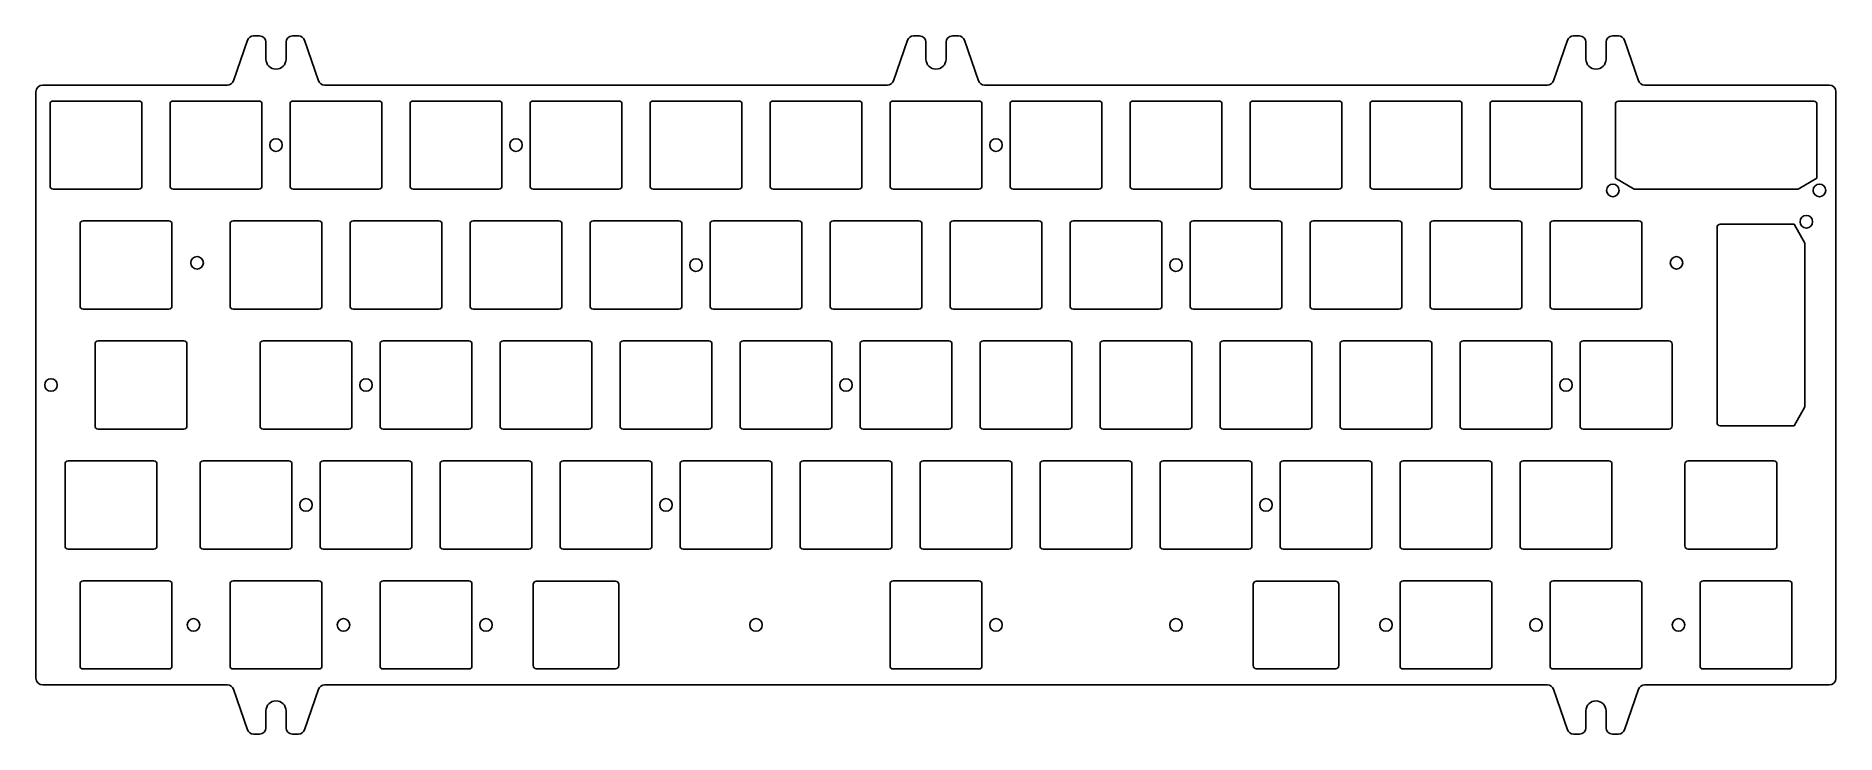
# Model space of a CAD drawing. Header units: millimetres. Extents: x -10 to 276, y -94 to 17.
import ezdxf

# ---------------------------------------------------------------- set-up
doc = ezdxf.new("R2010")
doc.units = ezdxf.units.MM
doc.layers.get('0').update_dxf_attribs({"linetype": 'CONTINUOUS'})
doc.layers.add('BLACK', color=7, linetype='CONTINUOUS')
doc.layers.add('Edge.Cuts', color=53, linetype='CONTINUOUS')

msp = doc.modelspace()

# ---------------------------------------------------------------- linework, layer by layer
for points in [[(241.2, 6.475), (241.2, -5.243), (244.2, -6.975), (270.2, -6.975), (273.2, -5.243), (273.2, 6.475, 0.4142135624), (272.7, 6.975), (241.7, 6.975, 0.4142123908)], [(257.34375, -44.075), (257.34375, -13.075, -0.4142135624), (257.84375, -12.575), (269.56175, -12.575), (271.29375, -15.575), (271.29375, -41.575), (269.56175, -44.575), (257.84375, -44.575, -0.4142123908)], [(235.59375, -31.6), (235.59375, -44.6, 0.4142123908), (236.09375, -45.1), (249.69375, -45.1, 0.4142135624), (250.19375, -44.6), (250.19375, -31.6, 0.4142135624), (249.69375, -31.1), (236.09375, -31.1, 0.4142123908)], [(-4.91875, -50.65), (-4.91875, -63.65, 0.4142123908), (-4.41875, -64.15), (9.18125, -64.15, 0.4142135624), (9.68125, -63.65), (9.68125, -50.65, 0.4142135624), (9.18125, -50.15), (-4.41875, -50.15, 0.4142123908)], [(16.5125, -50.65), (16.5125, -63.65, 0.4142123908), (17.0125, -64.15), (30.6125, -64.15, 0.4142135624), (31.1125, -63.65), (31.1125, -50.65, 0.4142135624), (30.6125, -50.15), (17.0125, -50.15, 0.4142123908)]]:
    msp.add_lwpolyline(points, format="xyb", close=True)
for centre in [(240.8, -7.2), (273.6, -7.2), (271.51875, -12.175), (233.3625, -38.1), (33.3375, -57.15)]:
    msp.add_circle(centre, 1)
at = {"layer": 'BLACK', "linetype": 'Continuous'}
for p, q in [((25.975, 17.325524), (24.9871, 17.325524)), ((31.175, 17.3255), (31.175, 17.325524)), ((32.1629, 17.325524), (31.175, 17.325524)), ((130.75, 17.325524), (129.7621, 17.325524)), ((135.95, 17.3255), (135.95, 17.325524)), ((136.9379, 17.325524), (135.95, 17.325524)), ((235.525, 17.325524), (234.5371, 17.325524)), ((240.725, 17.3255), (240.725, 17.325524)), ((241.7129, 17.325524), (240.725, 17.325524)), ((24.042081, 16.6526), (21.807912, 10.197902)), ((26.975, 13.662524), (26.975, 16.332428)), ((30.175, 16.3255), (30.175, 13.662524)), ((33.107916, 16.652599), (33.107919, 16.6526)), ((35.338886, 10.207154), (33.107919, 16.6526)), ((128.817081, 16.6526), (126.582912, 10.197902)), ((131.75, 13.662524), (131.75, 16.332428)), ((134.95, 16.3255), (134.95, 13.662524)), ((137.882916, 16.652599), (137.882919, 16.6526)), ((140.113886, 10.207154), (137.882919, 16.6526)), ((233.592081, 16.6526), (231.357912, 10.197902)), ((236.525, 13.662524), (236.525, 16.332428)), ((239.725, 16.3255), (239.725, 13.662524)), ((242.657916, 16.652599), (242.657919, 16.6526)), ((244.888886, 10.207154), (242.657919, 16.6526)), ((20.856736, 9.525), (-8.450001, 9.525)), ((125.631736, 9.525), (36.2871, 9.525)), ((230.406736, 9.525), (141.0621, 9.525)), ((275.15, 9.525), (245.8371, 9.525)), ((-9.525, 8.450001), (-9.525, -84.650001)), ((-7.3, 6.499999), (-7.3, -6.499999)), ((6.8, 7), (-6.799999, 7)), ((7.3, -6.5), (7.3, 6.5)), ((11.75, 6.5), (11.75, -6.5)), ((25.85, 7), (12.25, 7)), ((26.35, -6.5), (26.35, 6.5)), ((30.8, 6.5), (30.8, -6.5)), ((44.9, 7), (31.3, 7)), ((45.4, -6.5), (45.4, 6.5)), ((49.85, 6.5), (49.85, -6.5)), ((63.95, 7), (50.35, 7)), ((64.45, -6.5), (64.45, 6.5)), ((68.9, 6.5), (68.9, -6.5)), ((83, 7), (69.4, 7)), ((83.5, -6.5), (83.5, 6.5)), ((87.95, 6.5), (87.95, -6.5)), ((102.05, 7), (88.45, 7)), ((102.55, -6.5), (102.55, 6.5)), ((107, 6.5), (107, -6.5)), ((121.1, 7), (107.5, 7)), ((121.6, -6.5), (121.6, 6.5)), ((126.05, 6.5), (126.05, -6.5)), ((140.15, 7), (126.55, 7)), ((140.65, -6.5), (140.65, 6.5)), ((145.1, 6.5), (145.1, -6.5)), ((159.2, 7), (145.6, 7)), ((159.7, -6.5), (159.7, 6.5)), ((164.15, 6.5), (164.15, -6.5)), ((178.25, 7), (164.65, 7)), ((178.75, -6.5), (178.75, 6.5)), ((183.2, 6.5), (183.2, -6.5)), ((197.3, 7), (183.7, 7)), ((197.8, -6.5), (197.8, 6.5)), ((202.25, 6.5), (202.25, -6.5)), ((216.35, 7), (202.75, 7)), ((216.85, -6.5), (216.85, 6.5)), ((221.3, 6.5), (221.3, -6.5)), ((235.4, 7), (221.8, 7)), ((235.9, -6.5), (235.9, 6.5)), ((276.225, -84.65), (276.225, 8.45)), ((-6.799999, -7), (6.8, -7)), ((12.25, -7), (25.85, -7)), ((31.3, -7), (44.9, -7)), ((50.35, -7), (63.95, -7)), ((69.4, -7), (83, -7)), ((88.45, -7), (102.05, -7)), ((107.5, -7), (121.1, -7)), ((126.55, -7), (140.15, -7)), ((145.6, -7), (159.2, -7)), ((164.65, -7), (178.25, -7)), ((183.7, -7), (197.3, -7)), ((202.75, -7), (216.35, -7)), ((221.8, -7), (235.4, -7)), ((-2.5375, -12.550001), (-2.5375, -25.549999)), ((11.5625, -12.05), (-2.037499, -12.05)), ((12.0625, -25.55), (12.0625, -12.55)), ((21.275, -12.55), (21.275, -25.55)), ((35.375, -12.05), (21.775, -12.05)), ((35.875, -25.55), (35.875, -12.55)), ((40.325, -12.55), (40.325, -25.55)), ((54.425, -12.05), (40.825, -12.05)), ((54.925, -25.55), (54.925, -12.55)), ((59.375, -12.55), (59.375, -25.55)), ((73.475, -12.05), (59.875, -12.05)), ((73.975, -25.55), (73.975, -12.55)), ((78.425, -12.55), (78.425, -25.55)), ((92.525, -12.05), (78.925, -12.05)), ((93.025, -25.55), (93.025, -12.55)), ((97.475, -12.55), (97.475, -25.55)), ((111.575, -12.05), (97.975, -12.05)), ((112.075, -25.55), (112.075, -12.55)), ((116.525, -12.55), (116.525, -25.55)), ((130.625, -12.05), (117.025, -12.05)), ((131.125, -25.55), (131.125, -12.55)), ((135.575, -12.55), (135.575, -25.55)), ((149.675, -12.05), (136.075, -12.05)), ((150.175, -25.55), (150.175, -12.55)), ((154.625, -12.55), (154.625, -25.55)), ((168.725, -12.05), (155.125, -12.05)), ((169.225, -25.55), (169.225, -12.55)), ((173.675, -12.55), (173.675, -25.55)), ((187.775, -12.05), (174.175, -12.05)), ((188.275, -25.55), (188.275, -12.55)), ((192.725, -12.55), (192.725, -25.55)), ((206.825, -12.05), (193.225, -12.05)), ((207.325, -25.55), (207.325, -12.55)), ((211.775, -12.55), (211.775, -25.55)), ((225.875, -12.05), (212.275, -12.05)), ((226.375, -25.55), (226.375, -12.55)), ((230.825, -12.55), (230.825, -25.55)), ((244.925, -12.05), (231.325, -12.05)), ((245.425, -25.55), (245.425, -12.55)), ((-2.037499, -26.05), (11.5625, -26.05)), ((21.775, -26.05), (35.375, -26.05)), ((40.825, -26.05), (54.425, -26.05)), ((59.875, -26.05), (73.475, -26.05)), ((78.925, -26.05), (92.525, -26.05)), ((97.975, -26.05), (111.575, -26.05)), ((117.025, -26.05), (130.625, -26.05)), ((136.075, -26.05), (149.675, -26.05)), ((155.125, -26.05), (168.725, -26.05)), ((174.175, -26.05), (187.775, -26.05)), ((193.225, -26.05), (206.825, -26.05)), ((212.275, -26.05), (225.875, -26.05)), ((231.325, -26.05), (244.925, -26.05)), ((13.94375, -31.1), (0.343751, -31.1)), ((40.1375, -31.1), (26.5375, -31.1)), ((59.1875, -31.1), (45.5875, -31.1)), ((78.2375, -31.1), (64.6375, -31.1)), ((97.2875, -31.1), (83.6875, -31.1)), ((116.3375, -31.1), (102.7375, -31.1)), ((135.3875, -31.1), (121.7875, -31.1)), ((154.4375, -31.1), (140.8375, -31.1)), ((173.4875, -31.1), (159.8875, -31.1)), ((192.5375, -31.1), (178.9375, -31.1)), ((211.5875, -31.1), (197.9875, -31.1)), ((230.6375, -31.1), (217.0375, -31.1)), ((-0.15625, -31.6), (-0.15625, -44.6)), ((14.44375, -44.6), (14.44375, -31.6)), ((26.0375, -31.6), (26.0375, -44.6)), ((40.6375, -44.6), (40.6375, -31.6)), ((45.0875, -31.6), (45.0875, -44.6)), ((59.6875, -44.6), (59.6875, -31.6)), ((64.1375, -31.6), (64.1375, -44.6)), ((78.7375, -44.6), (78.7375, -31.6)), ((83.1875, -31.6), (83.1875, -44.6)), ((97.7875, -44.6), (97.7875, -31.6)), ((102.2375, -31.6), (102.2375, -44.6)), ((116.8375, -44.6), (116.8375, -31.6)), ((121.2875, -31.6), (121.2875, -44.6)), ((135.8875, -44.6), (135.8875, -31.6)), ((140.3375, -31.6), (140.3375, -44.6)), ((154.9375, -44.6), (154.9375, -31.6)), ((159.3875, -31.6), (159.3875, -44.6)), ((173.9875, -44.6), (173.9875, -31.6)), ((178.4375, -31.6), (178.4375, -44.6)), ((193.0375, -44.6), (193.0375, -31.6)), ((197.4875, -31.6), (197.4875, -44.6)), ((212.0875, -44.6), (212.0875, -31.6)), ((216.5375, -31.6), (216.5375, -44.6)), ((231.1375, -44.6), (231.1375, -31.6)), ((0.343751, -45.1), (13.94375, -45.1)), ((26.5375, -45.1), (40.1375, -45.1)), ((45.5875, -45.1), (59.1875, -45.1)), ((64.6375, -45.1), (78.2375, -45.1)), ((83.6875, -45.1), (97.2875, -45.1)), ((102.7375, -45.1), (116.3375, -45.1)), ((121.7875, -45.1), (135.3875, -45.1)), ((140.8375, -45.1), (154.4375, -45.1)), ((159.8875, -45.1), (173.4875, -45.1)), ((178.9375, -45.1), (192.5375, -45.1)), ((197.9875, -45.1), (211.5875, -45.1)), ((217.0375, -45.1), (230.6375, -45.1)), ((35.5625, -50.65), (35.5625, -63.65)), ((49.6625, -50.15), (36.0625, -50.15)), ((50.1625, -63.65), (50.1625, -50.65)), ((54.6125, -50.65), (54.6125, -63.65)), ((68.7125, -50.15), (55.1125, -50.15)), ((69.2125, -63.65), (69.2125, -50.65)), ((73.6625, -50.65), (73.6625, -63.65)), ((87.7625, -50.15), (74.1625, -50.15)), ((88.2625, -63.65), (88.2625, -50.65)), ((92.7125, -50.65), (92.7125, -63.65)), ((106.8125, -50.15), (93.2125, -50.15)), ((107.3125, -63.65), (107.3125, -50.65)), ((111.7625, -50.65), (111.7625, -63.65)), ((125.8625, -50.15), (112.2625, -50.15)), ((126.3625, -63.65), (126.3625, -50.65)), ((130.8125, -50.65), (130.8125, -63.65)), ((144.9125, -50.15), (131.3125, -50.15)), ((145.4125, -63.65), (145.4125, -50.65)), ((149.8625, -50.65), (149.8625, -63.65)), ((163.9625, -50.15), (150.3625, -50.15)), ((164.4625, -63.65), (164.4625, -50.65)), ((168.9125, -50.65), (168.9125, -63.65)), ((183.0125, -50.15), (169.4125, -50.15)), ((183.5125, -63.65), (183.5125, -50.65)), ((187.9625, -50.65), (187.9625, -63.65)), ((202.0625, -50.15), (188.4625, -50.15)), ((202.5625, -63.65), (202.5625, -50.65)), ((207.0125, -50.65), (207.0125, -63.65)), ((221.1125, -50.15), (207.5125, -50.15)), ((221.6125, -63.65), (221.6125, -50.65)), ((226.0625, -50.652003), (226.0625, -63.652051)), ((240.162412, -50.152051), (226.5625, -50.152051)), ((240.6625, -63.651903), (240.6625, -50.644041)), ((252.253712, -50.652003), (252.253712, -63.652003)), ((266.353712, -50.152003), (252.753712, -50.152003)), ((266.853712, -63.652003), (266.853712, -50.652003)), ((36.0625, -64.15), (49.6625, -64.15)), ((55.1125, -64.15), (68.7125, -64.15)), ((74.1625, -64.15), (87.7625, -64.15)), ((93.2125, -64.15), (106.8125, -64.15)), ((112.2625, -64.15), (125.8625, -64.15)), ((131.3125, -64.15), (144.9125, -64.15)), ((150.3625, -64.15), (163.9625, -64.15)), ((169.4125, -64.15), (183.0125, -64.15)), ((188.4625, -64.15), (202.0625, -64.15)), ((207.5125, -64.15), (221.1125, -64.15)), ((226.562512, -64.152051), (240.168657, -64.152051)), ((252.753712, -64.152003), (266.353712, -64.152003)), ((-8.450001, -85.725), (20.8629, -85.725)), ((36.293424, -85.725), (230.4129, -85.725)), ((245.843424, -85.725), (275.15, -85.725)), ((21.811114, -86.407154), (24.042081, -92.8526)), ((33.107919, -92.8526), (35.342088, -86.397902)), ((231.361114, -86.407154), (233.592081, -92.8526)), ((242.657919, -92.8526), (244.892088, -86.397902)), ((26.975, -92.5255), (26.975, -89.86252)), ((30.175, -89.86252), (30.175, -92.532282)), ((236.525, -92.5255), (236.525, -89.857441)), ((239.725, -89.867559), (239.725, -92.532282)), ((24.042084, -92.852599), (24.042081, -92.8526)), ((24.9871, -93.525524), (25.975, -93.525524)), ((25.975, -93.5255), (25.975, -93.525524)), ((31.175, -93.525524), (32.1629, -93.525524)), ((233.592084, -92.852599), (233.592081, -92.8526)), ((234.5371, -93.525524), (235.525, -93.525524)), ((235.525, -93.5255), (235.525, -93.525524)), ((240.725, -93.525524), (241.7129, -93.525524))]:
    msp.add_line(p, q, dxfattribs=at)
at = {"layer": 'BLACK'}
for centre in [(28.575, 0), (66.675, 0), (142.875, 0), (16.04875, -18.7), (95.25, -19.05), (171.45, -19.05), (250.9012, -18.7), (-7.14375, -38.1), (42.8625, -38.1), (119.0625, -38.1), (90.4875, -57.15), (185.7375, -57.15)]:
    msp.add_circle(centre, 1, dxfattribs=at)
for centre, radius, start, end in [((24.9871, 16.3255), 1.000028, 90, 160.90769705), ((25.975, 16.3255), 1.000024, 0.39693881, 90), ((31.175, 16.3255), 1, 90, 180), ((32.1629, 16.3255), 1.000024, 19.09230503, 90), ((129.7621, 16.3255), 1.000028, 90, 160.90769705), ((130.75, 16.3255), 1.000024, 0.39693881, 90), ((135.95, 16.3255), 1, 90, 180), ((136.9379, 16.3255), 1.000024, 19.09230503, 90), ((234.5371, 16.3255), 1.000028, 90, 160.90769705), ((235.525, 16.3255), 1.000024, 0.39693881, 90), ((240.725, 16.3255), 1, 90, 180), ((241.7129, 16.3255), 1.000024, 19.09230503, 90), ((28.575, 13.662524), 1.6, 180, 0), ((133.35, 13.662524), 1.6, 180, 0), ((238.125, 13.662524), 1.6, 180, 0), ((-8.450001, 8.450001), 1.074999, 90, 180), ((20.8629, 10.525), 1.00002, 269.64683329, 340.90767415), ((36.2872, 10.5252), 1.0002, 198.54044724, 269.99427157), ((125.6379, 10.525), 1.00002, 269.64683329, 340.90767415), ((141.0622, 10.5252), 1.0002, 198.54044724, 269.99427157), ((230.4129, 10.525), 1.00002, 269.64683329, 340.90767415), ((245.8372, 10.5252), 1.0002, 198.54044724, 269.99427157), ((275.15, 8.45), 1.075, 0, 90), ((-6.799999, 6.499999), 0.500001, 90, 180), ((6.8, 6.5), 0.5, 0, 90), ((12.25, 6.5), 0.5, 90, 180), ((25.85, 6.5), 0.5, 0, 90), ((31.3, 6.5), 0.5, 90, 180), ((44.9, 6.5), 0.5, 0, 90), ((50.35, 6.5), 0.5, 90, 180), ((63.95, 6.5), 0.5, 0, 90), ((69.4, 6.5), 0.5, 90, 180), ((83, 6.5), 0.5, 0, 90), ((88.45, 6.5), 0.5, 90, 180), ((102.05, 6.5), 0.5, 0, 90), ((107.5, 6.5), 0.5, 90, 180), ((121.1, 6.5), 0.5, 0, 90), ((126.55, 6.5), 0.5, 90, 180), ((140.15, 6.5), 0.5, 0, 90), ((145.6, 6.5), 0.5, 90, 180), ((159.2, 6.5), 0.5, 0, 90), ((164.65, 6.5), 0.5, 90, 180), ((178.25, 6.5), 0.5, 0, 90), ((183.7, 6.5), 0.5, 90, 180), ((197.3, 6.5), 0.5, 0, 90), ((202.75, 6.5), 0.5, 90, 180), ((216.35, 6.5), 0.5, 0, 90), ((221.8, 6.5), 0.5, 90, 180), ((235.4, 6.5), 0.5, 0, 90), ((-6.799999, -6.499999), 0.500001, 180, 270), ((6.8, -6.5), 0.5, 270, 0), ((12.25, -6.5), 0.5, 180, 270), ((25.85, -6.5), 0.5, 270, 0), ((31.3, -6.5), 0.5, 180, 270), ((44.9, -6.5), 0.5, 270, 0), ((50.35, -6.5), 0.5, 180, 270), ((63.95, -6.5), 0.5, 270, 0), ((69.4, -6.5), 0.5, 180, 270), ((83, -6.5), 0.5, 270, 0), ((88.45, -6.5), 0.5, 180, 270), ((102.05, -6.5), 0.5, 270, 0), ((107.5, -6.5), 0.5, 180, 270), ((121.1, -6.5), 0.5, 270, 0), ((126.55, -6.5), 0.5, 180, 270), ((140.15, -6.5), 0.5, 270, 0), ((145.6, -6.5), 0.5, 180, 270), ((159.2, -6.5), 0.5, 270, 0), ((164.65, -6.5), 0.5, 180, 270), ((178.25, -6.5), 0.5, 270, 0), ((183.7, -6.5), 0.5, 180, 270), ((197.3, -6.5), 0.5, 270, 0), ((202.75, -6.5), 0.5, 180, 270), ((216.35, -6.5), 0.5, 270, 0), ((221.8, -6.5), 0.5, 180, 270), ((235.4, -6.5), 0.5, 270, 0), ((-2.037499, -12.550001), 0.500001, 90, 180), ((11.5625, -12.55), 0.5, 0, 90), ((21.775, -12.55), 0.5, 90, 180), ((35.375, -12.55), 0.5, 0, 90), ((40.825, -12.55), 0.5, 90, 180), ((54.425, -12.55), 0.5, 0, 90), ((59.875, -12.55), 0.5, 90, 180), ((73.475, -12.55), 0.5, 0, 90), ((78.925, -12.55), 0.5, 90, 180), ((92.525, -12.55), 0.5, 0, 90), ((97.975, -12.55), 0.5, 90, 180), ((111.575, -12.55), 0.5, 0, 90), ((117.025, -12.55), 0.5, 90, 180), ((130.625, -12.55), 0.5, 0, 90), ((136.075, -12.55), 0.5, 90, 180), ((149.675, -12.55), 0.5, 0, 90), ((155.125, -12.55), 0.5, 90, 180), ((168.725, -12.55), 0.5, 0, 90), ((174.175, -12.55), 0.5, 90, 180), ((187.775, -12.55), 0.5, 0, 90), ((193.225, -12.55), 0.5, 90, 180), ((206.825, -12.55), 0.5, 0, 90), ((212.275, -12.55), 0.5, 90, 180), ((225.875, -12.55), 0.5, 0, 90), ((231.325, -12.55), 0.5, 90, 180), ((244.925, -12.55), 0.5, 0, 90), ((-2.037499, -25.549999), 0.500001, 180, 270), ((11.5625, -25.55), 0.5, 270, 0), ((21.775, -25.55), 0.5, 180, 270), ((35.375, -25.55), 0.5, 270, 0), ((40.825, -25.55), 0.5, 180, 270), ((54.425, -25.55), 0.5, 270, 0), ((59.875, -25.55), 0.5, 180, 270), ((73.475, -25.55), 0.5, 270, 0), ((78.925, -25.55), 0.5, 180, 270), ((92.525, -25.55), 0.5, 270, 0), ((97.975, -25.55), 0.5, 180, 270), ((111.575, -25.55), 0.5, 270, 0), ((117.025, -25.55), 0.5, 180, 270), ((130.625, -25.55), 0.5, 270, 0), ((136.075, -25.55), 0.5, 180, 270), ((149.675, -25.55), 0.5, 270, 0), ((155.125, -25.55), 0.5, 180, 270), ((168.725, -25.55), 0.5, 270, 0), ((174.175, -25.55), 0.5, 180, 270), ((187.775, -25.55), 0.5, 270, 0), ((193.225, -25.55), 0.5, 180, 270), ((206.825, -25.55), 0.5, 270, 0), ((212.275, -25.55), 0.5, 180, 270), ((225.875, -25.55), 0.5, 270, 0), ((231.325, -25.55), 0.5, 180, 270), ((244.925, -25.55), 0.5, 270, 0), ((0.343751, -31.600001), 0.500001, 90, 179.99988541), ((13.94375, -31.6), 0.5, 0, 90), ((26.5375, -31.6), 0.5, 90, 180), ((40.1375, -31.6), 0.5, 0, 90), ((45.5875, -31.6), 0.5, 90, 180), ((59.1875, -31.6), 0.5, 0, 90), ((64.6375, -31.6), 0.5, 90, 180), ((78.2375, -31.6), 0.5, 0, 90), ((83.6875, -31.6), 0.5, 90, 180), ((97.2875, -31.6), 0.5, 0, 90), ((102.7375, -31.6), 0.5, 90, 180), ((116.3375, -31.6), 0.5, 0, 90), ((121.7875, -31.6), 0.5, 90, 180), ((135.3875, -31.6), 0.5, 0, 90), ((140.8375, -31.6), 0.5, 90, 180), ((154.4375, -31.6), 0.5, 0, 90), ((159.8875, -31.6), 0.5, 90, 180), ((173.4875, -31.6), 0.5, 0, 90), ((178.9375, -31.6), 0.5, 90, 180), ((192.5375, -31.6), 0.5, 0, 90), ((197.9875, -31.6), 0.5, 90, 180), ((211.5875, -31.6), 0.5, 0, 90), ((217.0375, -31.6), 0.5, 90, 180), ((230.6375, -31.6), 0.5, 0, 90), ((0.343751, -44.599999), 0.500001, 180.00011459, 270), ((13.94375, -44.6), 0.5, 270, 0), ((26.5375, -44.6), 0.5, 180, 270), ((40.1375, -44.6), 0.5, 270, 0), ((45.5875, -44.6), 0.5, 180, 270), ((59.1875, -44.6), 0.5, 270, 0), ((64.6375, -44.6), 0.5, 180, 270), ((78.2375, -44.6), 0.5, 270, 0), ((83.6875, -44.6), 0.5, 180, 270), ((97.2875, -44.6), 0.5, 270, 0), ((102.7375, -44.6), 0.5, 180, 270), ((116.3375, -44.6), 0.5, 270, 0), ((121.7875, -44.6), 0.5, 180, 270), ((135.3875, -44.6), 0.5, 270, 0), ((140.8375, -44.6), 0.5, 180, 270), ((154.4375, -44.6), 0.5, 270, 0), ((159.8875, -44.6), 0.5, 180, 270), ((173.4875, -44.6), 0.5, 270, 0), ((178.9375, -44.6), 0.5, 180, 270), ((192.5375, -44.6), 0.5, 270, 0), ((197.9875, -44.6), 0.5, 180, 270), ((211.5875, -44.6), 0.5, 270, 0), ((217.0375, -44.6), 0.5, 180, 270), ((230.6375, -44.6), 0.5, 270, 0), ((36.0625, -50.65), 0.5, 90, 180), ((49.6625, -50.65), 0.5, 0, 90), ((55.1125, -50.65), 0.5, 90, 180), ((68.7125, -50.65), 0.5, 0, 90), ((74.1625, -50.65), 0.5, 90, 180), ((87.7625, -50.65), 0.5, 0, 90), ((93.2125, -50.65), 0.5, 90, 180), ((106.8125, -50.65), 0.5, 0, 90), ((112.2625, -50.65), 0.5, 90, 180), ((125.8625, -50.65), 0.5, 0, 90), ((131.3125, -50.65), 0.5, 90, 180), ((144.9125, -50.65), 0.5, 0, 90), ((150.3625, -50.65), 0.5, 90, 180), ((163.9625, -50.65), 0.5, 0, 90), ((169.4125, -50.65), 0.5, 90, 180), ((183.0125, -50.65), 0.5, 0, 90), ((188.4625, -50.65), 0.5, 90, 180), ((202.0625, -50.65), 0.5, 0, 90), ((207.5125, -50.65), 0.5, 90, 180), ((221.1125, -50.65), 0.5, 0, 90), ((226.562412, -50.652003), 0.499912, 89.98991497, 180), ((240.162412, -50.652203), 0.500152, 0.9350487, 90), ((252.753712, -50.652003), 0.5, 90, 180), ((266.353712, -50.652003), 0.5, 0, 90), ((36.0625, -63.65), 0.5, 180, 270), ((49.6625, -63.65), 0.5, 270, 0), ((55.1125, -63.65), 0.5, 180, 270), ((68.7125, -63.65), 0.5, 270, 0), ((74.1625, -63.65), 0.5, 180, 270), ((87.7625, -63.65), 0.5, 270, 0), ((93.2125, -63.65), 0.5, 180, 270), ((106.8125, -63.65), 0.5, 270, 0), ((112.2625, -63.65), 0.5, 180, 270), ((125.8625, -63.65), 0.5, 270, 0), ((131.3125, -63.65), 0.5, 180, 270), ((144.9125, -63.65), 0.5, 270, 0), ((150.3625, -63.65), 0.5, 180, 270), ((163.9625, -63.65), 0.5, 270, 0), ((169.4125, -63.65), 0.5, 180, 270), ((183.0125, -63.65), 0.5, 270, 0), ((188.4625, -63.65), 0.5, 180, 270), ((202.0625, -63.65), 0.5, 270, 0), ((207.5125, -63.65), 0.5, 180, 270), ((221.1125, -63.65), 0.5, 270, 0), ((226.562512, -63.652103), 0.499948, 179.99404138, 270), ((240.162312, -63.651903), 0.500188, 270.7268293, 0), ((252.753712, -63.652003), 0.5, 180, 270), ((266.353712, -63.652003), 0.5, 270, 0), ((-8.450001, -84.650001), 1.074999, 180, 270), ((20.8628, -86.7252), 1.0002, 18.54044724, 89.99427157), ((36.2871, -86.725), 1.00002, 89.63766632, 160.90767415), ((230.4128, -86.7252), 1.0002, 18.54044724, 89.99427157), ((245.8371, -86.725), 1.00002, 89.63766632, 160.90767415), ((275.15, -84.65), 1.075, 270, 0), ((28.575, -89.862524), 1.6, 0.00014324, 179.99985676), ((238.125, -89.8625), 1.600008, 359.81883851, 179.81883851), ((24.9871, -92.5255), 1.000024, 199.09230503, 270), ((25.975, -92.5255), 1, 270, 0), ((31.175, -92.5255), 1.000024, 180.38857402, 270), ((32.1629, -92.5255), 1.000028, 270, 340.90769705), ((234.5371, -92.5255), 1.000024, 199.09230503, 270), ((235.525, -92.5255), 1, 270, 0), ((240.725, -92.5255), 1.000024, 180.38857402, 270), ((241.7129, -92.5255), 1.000028, 270, 340.90769705)]:
    msp.add_arc(centre, radius, start, end, dxfattribs=at)
at = {"layer": 'Edge.Cuts', "linetype": 'CONTINUOUS'}
for p, q in [((-2.5375, -69.700001), (-2.5375, -82.699999)), ((11.5625, -69.2), (-2.037499, -69.2)), ((12.0625, -82.7), (12.0625, -69.7)), ((21.275, -69.7), (21.275, -82.7)), ((35.375, -69.2), (21.775, -69.2)), ((35.875, -82.7), (35.875, -69.7)), ((45.0875, -69.7), (45.0875, -82.7)), ((59.1875, -69.2), (45.5875, -69.2)), ((59.6875, -82.7), (59.6875, -69.7)), ((69.3934, -69.75), (69.3934, -82.65)), ((82.4934, -69.25), (69.8934, -69.25)), ((82.9934, -82.65), (82.9934, -69.75)), ((126.05, -69.7), (126.05, -82.7)), ((140.15, -69.2), (126.55, -69.2)), ((140.65, -82.7), (140.65, -69.7)), ((183.7, -82.65), (183.7, -69.75)), ((184.2, -69.25), (196.8, -69.25)), ((197.3, -69.75), (197.3, -82.65)), ((207.0125, -69.7), (207.0125, -82.7)), ((221.1125, -69.2), (207.5125, -69.2)), ((221.6125, -82.7), (221.6125, -69.7)), ((230.825, -69.7), (230.825, -82.7)), ((244.925, -69.2), (231.325, -69.2)), ((245.425, -82.7), (245.425, -69.7)), ((254.6375, -69.7), (254.6375, -82.7)), ((268.7375, -69.2), (255.1375, -69.2)), ((269.2375, -82.7), (269.2375, -69.7)), ((-2.037499, -83.2), (11.5625, -83.2)), ((21.775, -83.2), (35.375, -83.2)), ((45.5875, -83.2), (59.1875, -83.2)), ((69.8934, -83.15), (82.4934, -83.15)), ((126.55, -83.2), (140.15, -83.2)), ((196.8, -83.15), (184.2, -83.15)), ((207.5125, -83.2), (221.1125, -83.2)), ((231.325, -83.2), (244.925, -83.2)), ((255.1375, -83.2), (268.7375, -83.2))]:
    msp.add_line(p, q, dxfattribs=at)
at = {"layer": 'Edge.Cuts'}
for centre in [(15.478125, -76.2), (39.290625, -76.2), (61.9125, -76.2), (104.775, -76.2), (142.875, -76.2), (171.45, -76.2), (204.7875, -76.2), (228.6, -76.2), (251.221875, -76.2)]:
    msp.add_circle(centre, 1, dxfattribs=at)
for centre, radius, start, end in [((-2.037478, -69.700041), 0.500022, 90.00240623, 179.99541654), ((11.562522, -69.700041), 0.500041, 0.00469846, 90.00252081), ((21.775022, -69.700041), 0.500022, 90.00252081, 179.99530195), ((35.375022, -69.700041), 0.500041, 0.00469846, 90.00252081), ((45.587522, -69.700041), 0.500022, 90.00252081, 179.99530195), ((59.187522, -69.700041), 0.500041, 0.00469846, 90.00252081), ((69.893422, -69.750041), 0.500022, 90.00252081, 179.99530195), ((82.493422, -69.750041), 0.500041, 0.00469846, 90.00252081), ((126.550022, -69.700041), 0.500022, 90.00252081, 179.99530195), ((140.150022, -69.700041), 0.500041, 0.00469846, 90.00252081), ((184.200022, -69.750041), 0.500022, 90.00252081, 179.99530195), ((196.800022, -69.750041), 0.500041, 0.00469846, 90.00252081), ((207.512522, -69.700041), 0.500022, 90.00252081, 179.99530195), ((221.112522, -69.700041), 0.500041, 0.00469846, 90.00252081), ((231.325022, -69.700041), 0.500022, 90.00252081, 179.99530195), ((244.925022, -69.700041), 0.500041, 0.00469846, 90.00252081), ((255.137522, -69.700041), 0.500022, 90.00252081, 179.99530195), ((268.737522, -69.700041), 0.500041, 0.00469846, 90.00252081), ((-2.037478, -82.700041), 0.499959, -180.00481263, -90.00240662), ((11.562522, -82.700041), 0.499978, -90.00252122, 0.00469846), ((21.775022, -82.700041), 0.499959, -180.00469805, -90.00252122), ((35.375022, -82.700041), 0.499978, -90.00252122, 0.00469846), ((45.587522, -82.700041), 0.499959, -180.00469805, -90.00252122), ((59.187522, -82.700041), 0.499978, -90.00252122, 0.00469846), ((69.893422, -82.650041), 0.499959, -180.00469805, -90.00252122), ((82.493422, -82.650041), 0.499978, -90.00252122, 0.00469846), ((126.550022, -82.700041), 0.499959, -180.00469805, -90.00252122), ((140.150022, -82.700041), 0.499978, -90.00252122, 0.00469846), ((184.200022, -82.650041), 0.499959, -180.00469805, -90.00252122), ((196.800022, -82.650041), 0.499978, -90.00252122, 0.00469846), ((207.512522, -82.700041), 0.499959, -180.00469805, -90.00252122), ((221.112522, -82.700041), 0.499978, -90.00252122, 0.00469846), ((231.325022, -82.700041), 0.499959, -180.00469805, -90.00252122), ((244.925022, -82.700041), 0.499978, -90.00252122, 0.00469846), ((255.137522, -82.700041), 0.499959, -180.00469805, -90.00252122), ((268.737522, -82.700041), 0.499978, -90.00252122, 0.00469846)]:
    msp.add_arc(centre, radius, start, end, dxfattribs=at)

doc.saveas('drawing.dxf')
